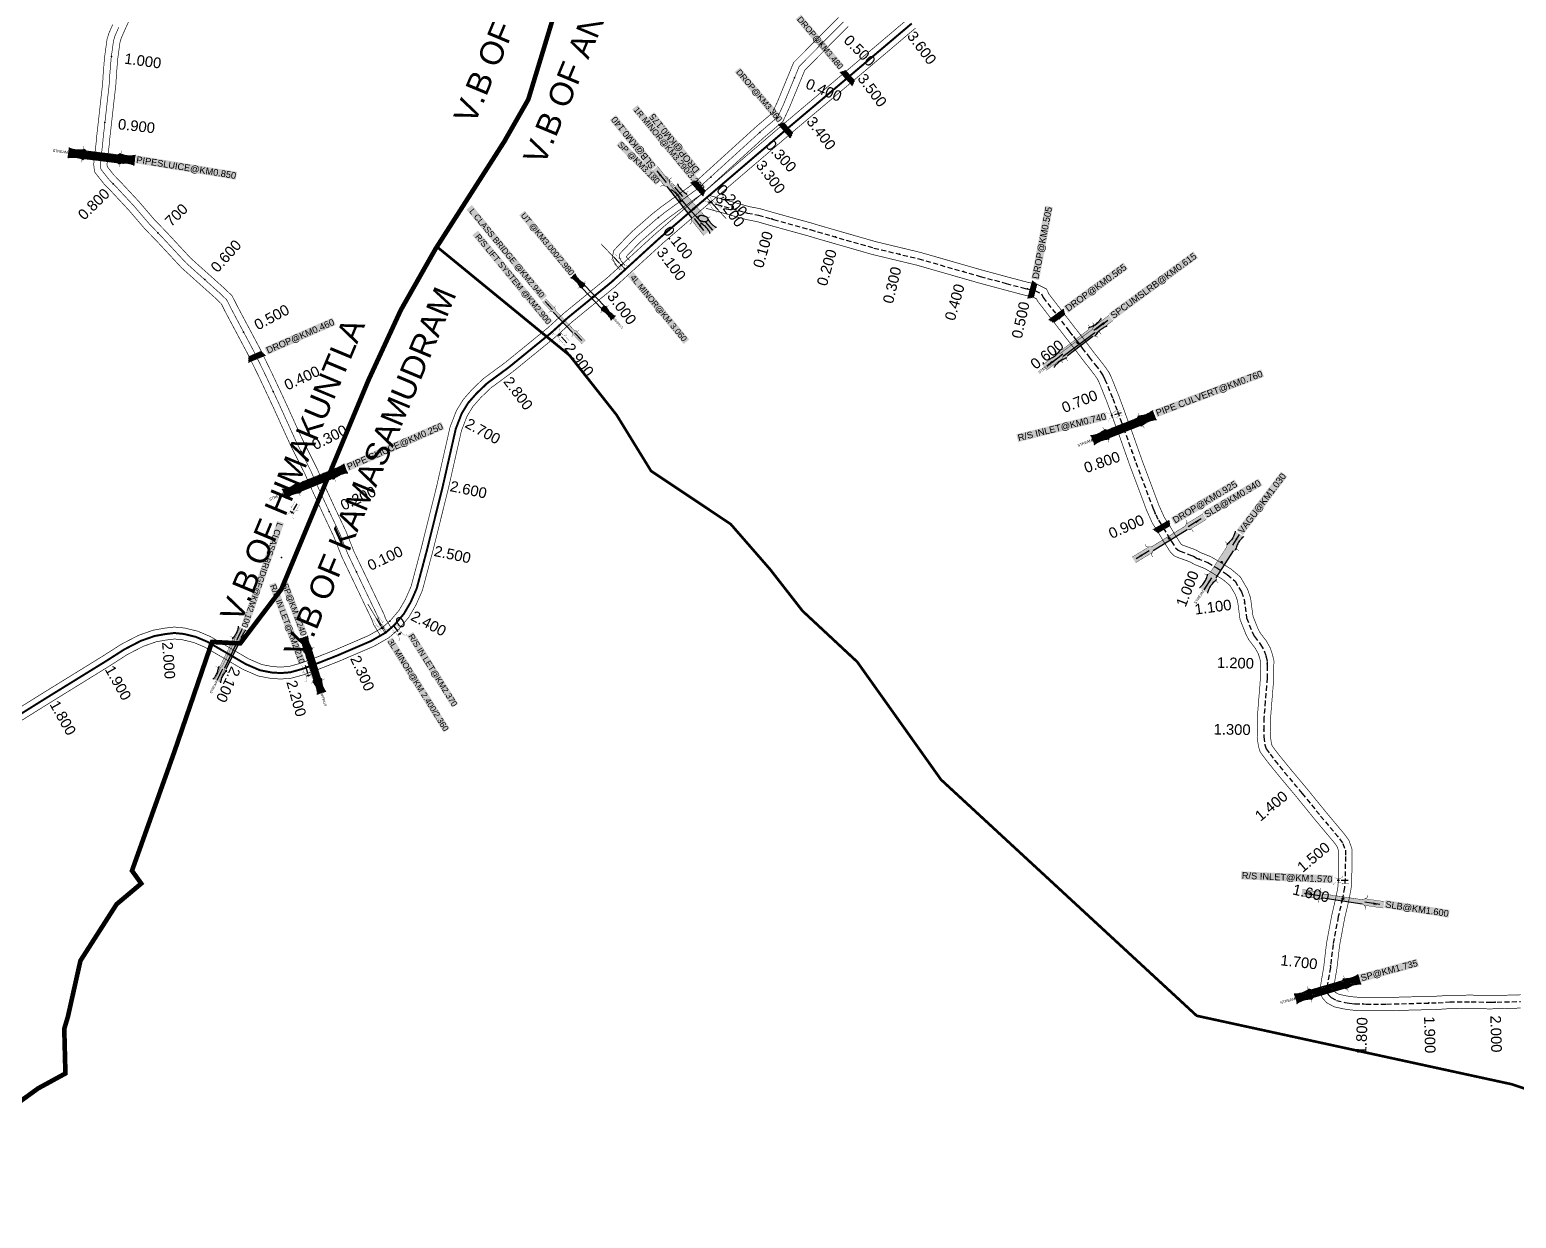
# Model space of a CAD drawing. Header units: inches. Extents: x 174104 to 230935, y 1583276 to 1631460.
# Drawn here: x 191611 to 193854, y 1611636 to 1613429 of the extents above; entities that cross this region are included whole.
import ezdxf
from ezdxf.enums import TextEntityAlignment as Align

# ---------------------------------------------------------------- set-up
doc = ezdxf.new("R2010")
doc.units = ezdxf.units.IN
doc.header["$LTSCALE"] = 15
doc.header["$MEASUREMENT"] = 0
doc.linetypes.add('ACAD_ISO02W100', pattern=[15, 12, -3])
doc.linetypes.add('HIDDEN2', pattern=[0.1875, 0.125, -0.0625])
for name, color, linetype in [('CANAL1', 7, 'Continuous'), ('CS', 134, 'Continuous'), ('CSMark', 72, 'Continuous'), ('STRUCTURE', 5, 'Continuous'), ('text2', 7, 'Continuous'), ('VB', 72, 'Continuous'), ('VILLAGE BOUNDRY', 5, 'Continuous')]:
    doc.layers.add(name, color=color, linetype=linetype)
doc.styles.get("Standard").update_dxf_attribs({"font": 'arial.ttf'})
doc.dimstyles.get("Standard").update_dxf_attribs({"dimtxt": 0.18, "dimasz": 0.18, "dimexe": 0.18, "dimexo": 0.0625, "dimgap": 0.09, "dimtad": 0, "dimtih": 1, "dimtoh": 1, "dimdec": 4, "dimzin": 0, "dimdsep": 46, "dimtxsty": 'Standard', "dimcen": 0.09, "dimadec": 0, "dimazin": 0, "dimtfac": 1, "dimtdec": 4, "dimtofl": 0, "dimtmove": 0, "dimatfit": 3, "dimfxl": 1, "dimtolj": 1, "dimtzin": 0, "dimarcsym": 0})

# ---------------------------------------------------------------- blocks, each defined once
blk = doc.blocks.new('DROP')
h = blk.add_hatch()
h.set_pattern_fill('ANSI31', color=1, scale=10, angle=45)
h.set_pattern_definition([(90, (-324.4107, -25.7687), (-1.25, 0), [])])
h.paths.add_polyline_path([(-9.9, -4.3), (-13.8, 4.1), (13.8, 4.1), (10.2, -4.3)])
at = {"layer": 'STRUCTURE', "color": 5, "const_width": 0.49}
blk.add_lwpolyline([(-9.9, -4.3), (-13.8, 4.1), (13.8, 4.1), (10.2, -4.3), (-9.9, -4.3)], dxfattribs=at)
at = {"layer": 'STRUCTURE', "color": 5}
blk.add_circle((0, 0), 1.33, dxfattribs=at)
blk = doc.blocks.new('OT')
at = {"layer": 'STRUCTURE', "color": 190}
for points, const_width in [([(769751.4, 1706595.8), (769729.4, 1706595.8)], 0.5), ([(769751.4, 1706579), (769729.4, 1706579)], 0.5), ([(769775.2, 1706601.8), (769775.2, 1706597.8), (769769.2, 1706593.8), (769761.8, 1706593.8), (769754.4, 1706593.8), (769748.4, 1706597.8), (769748.4, 1706601.8)], 0.5), ([(769748.4, 1706573), (769748.4, 1706577), (769754.4, 1706581), (769761.8, 1706581), (769761.8, 1706581), (769761.8, 1706581), (769769.2, 1706581), (769775.2, 1706577), (769775.2, 1706573)], 0.5), ([(769761.8, 1706593.8), (769761.8, 1706581)], 2.5)]:
    blk.add_lwpolyline(points, dxfattribs=dict(at, const_width=const_width))
at = {"layer": 'STRUCTURE', "color": 0}
blk.add_circle((769761.8, 1706587.4), 1.87, dxfattribs=at)
blk.add_leader([(769732.6, 1706587.4), (769753.8, 1706587.4)], dimstyle='Standard', override={"dimasz": 10, "dimgap": 0.09, "dimtad": 0}, dxfattribs=at)
blk = doc.blocks.new('SP')
at = {"layer": 'STRUCTURE'}
h = blk.add_hatch(dxfattribs=at)
h.set_pattern_fill('DASH', color=256, scale=8, style=0)
edge = h.paths.add_edge_path()
edge.add_spline(control_points=[(769825.7, 1706742.1), (769825.3, 1706741.8), (769823.8, 1706740.8), (769820.9, 1706740.3), (769817, 1706739.7), (769811.4, 1706738.9), (769804, 1706739.7), (769798.4, 1706741), (769795.6, 1706741.6)], knot_values=[0, 0, 0, 0, 1.613557, 5.24513, 8.624976, 13.470124, 22.190216, 30.746377, 30.746377, 30.746377, 30.746377], degree=3, periodic=0)
edge.add_line((769795.6, 1706741.6), (769792.6, 1706739.6))
edge.add_line((769792.6, 1706739.6), (769732.6, 1706739.6))
edge.add_line((769732.6, 1706739.6), (769729.6, 1706741.6))
edge.add_spline(control_points=[(769729.6, 1706741.6), (769726.9, 1706740.9), (769721.3, 1706739.5), (769713.9, 1706738.5), (769708.3, 1706739.1), (769704.4, 1706739.6), (769701.5, 1706740), (769700, 1706741), (769699.5, 1706741.3)], knot_values=[0, 0, 0, 0, 8.556161, 17.276253, 22.121402, 25.501247, 29.13282, 30.746377, 30.746377, 30.746377, 30.746377], degree=3, periodic=0)
edge.add_line((769699.5, 1706741.3), (769699.5, 1706722.1))
edge.add_spline(control_points=[(769699.5, 1706722.1), (769700, 1706722.4), (769701.4, 1706723.4), (769704.3, 1706724), (769708.2, 1706724.5), (769713.8, 1706725.3), (769721.2, 1706724.5), (769726.8, 1706723.3), (769729.6, 1706722.6)], knot_values=[0, 0, 0, 0, 1.613557, 5.24513, 8.624976, 13.470124, 22.190216, 30.746377, 30.746377, 30.746377, 30.746377], degree=3, periodic=0)
edge.add_line((769729.6, 1706722.6), (769732.6, 1706724.6))
edge.add_line((769732.6, 1706724.6), (769792.6, 1706724.6))
edge.add_line((769792.6, 1706724.6), (769795.6, 1706722.6))
edge.add_spline(control_points=[(769795.6, 1706722.6), (769798.4, 1706723.3), (769803.9, 1706724.8), (769811.3, 1706725.8), (769817, 1706725.1), (769820.9, 1706724.7), (769823.8, 1706724.2), (769825.2, 1706723.3), (769825.7, 1706723)], knot_values=[0, 0, 0, 0, 8.556161, 17.276253, 22.121402, 25.501247, 29.13282, 30.746377, 30.746377, 30.746377, 30.746377], degree=3, periodic=0)
edge.add_line((769825.7, 1706723), (769825.7, 1706742.1))
h.paths.add_polyline_path([(769764.2, 1706732.1, -1), (769761.1, 1706732.1, -1)], flags=0)
h.paths.add_polyline_path([(769761.1, 1706732.1, 1), (769764.2, 1706732.1, 1)], flags=16)
at = {"layer": 'STRUCTURE', "const_width": 0.628}
for points in [[(769726.6, 1706747.6), (769726.6, 1706743.6), (769732.6, 1706739.6), (769792.6, 1706739.6), (769798.6, 1706743.6), (769798.6, 1706747.6)], [(769726.6, 1706716.6), (769726.6, 1706720.6), (769732.6, 1706724.6), (769792.6, 1706724.6), (769798.6, 1706720.6), (769798.6, 1706716.6)]]:
    blk.add_lwpolyline(points, dxfattribs=at)
at = {"layer": 'STRUCTURE', "color": 3}
blk.add_lwpolyline([(769732.6, 1706724.6), (769792.6, 1706724.6)], dxfattribs=at)
blk.add_lwpolyline([(769732.6, 1706724.6), (769792.6, 1706724.6)], dxfattribs=at)
at = {"layer": 'STRUCTURE', "color": 0}
blk.add_circle((769762.6, 1706732.1), 1.55, dxfattribs=at)
at = {"layer": 'STRUCTURE'}
for points in [[(769699.5, 1706741.3), (769700.9, 1706740.5), (769704.4, 1706739.6), (769707.8, 1706739.2), (769712.6, 1706738.8), (769721.3, 1706739.7), (769729.6, 1706741.6)], [(769699.5, 1706722.1), (769700.9, 1706723), (769704.4, 1706724), (769707.7, 1706724.5), (769712.5, 1706725), (769721.2, 1706724.4), (769729.6, 1706722.6)], [(769825.7, 1706742.1), (769824.3, 1706741.3), (769820.8, 1706740.3), (769817.5, 1706739.8), (769812.7, 1706739.2), (769804, 1706739.9), (769795.6, 1706741.6)], [(769825.7, 1706723), (769824.3, 1706723.8), (769820.8, 1706724.7), (769817.4, 1706725.1), (769812.6, 1706725.5), (769803.9, 1706724.6), (769795.6, 1706722.6)]]:
    blk.add_spline(points, degree=3, dxfattribs=at)
at = {"layer": 'STRUCTURE', "color": 0}
blk.add_text('STREAM', height=5, dxfattribs=at).set_placement((769684.3, 1706732.1), align=Align.MIDDLE_CENTER)
for points in [[(769727.4, 1706732.1), (769700.8, 1706732.1)], [(769824.4, 1706732.1), (769800.5, 1706732.1)]]:
    blk.add_leader(points, dimstyle='Standard', override={"dimasz": 10, "dimgap": 0.09, "dimtad": 0}, dxfattribs=at)
blk = doc.blocks.new('SLB')
at = {"layer": 'STRUCTURE'}
h = blk.add_hatch(dxfattribs=at)
h.set_pattern_fill('DOTS', color=6, scale=20, angle=320.3722, style=0)
h.set_pattern_definition([(320.372247934, (-159.4327, -72.9564), (1.2786241598, 0.5641323054), [0, -1.25])])
h.paths.add_polyline_path([(769699.5, 1706871.1), (769699.5, 1706861.1), (769729.1, 1706861.1), (769732.1, 1706863.1), (769792.1, 1706863.1), (769795.1, 1706861.1), (769824.7, 1706861.1), (769824.7, 1706871.1), (769795.1, 1706871.1), (769792.1, 1706869.1), (769732.1, 1706869.1), (769729.1, 1706871.1)])
at = {"layer": 'STRUCTURE', "color": 6, "linetype": 'ACAD_ISO02W100', "ltscale": 0.5, "const_width": 0.5}
for points in [[(769699.5, 1706871.1), (769729.1, 1706871.1)], [(769795.1, 1706871.1), (769824.7, 1706871.1)], [(769699.5, 1706861.1), (769729.1, 1706861.1)], [(769795.1, 1706861.1), (769824.7, 1706861.1)]]:
    blk.add_lwpolyline(points, dxfattribs=at)
at = {"layer": 'STRUCTURE', "color": 6, "const_width": 0.628}
for points in [[(769726.1, 1706877.1), (769726.1, 1706873.1), (769732.1, 1706869.1), (769792.1, 1706869.1), (769798.1, 1706873.1), (769798.1, 1706877.1)], [(769726.1, 1706855.1), (769726.1, 1706859.1), (769732.1, 1706863.1), (769792.1, 1706863.1), (769798.1, 1706859.1), (769798.1, 1706855.1)]]:
    blk.add_lwpolyline(points, dxfattribs=at)
at = {"layer": 'STRUCTURE', "color": 6}
blk.add_lwpolyline([(769732.1, 1706863.1), (769792.1, 1706863.1)], dxfattribs=at)
blk.add_lwpolyline([(769732.1, 1706863.1), (769792.1, 1706863.1)], dxfattribs=at)
at = {"layer": 'STRUCTURE', "color": 0}
blk.add_circle((769762.1, 1706866.1), 1.24, dxfattribs=at)
for points in [[(769703.8, 1706866), (769726.7, 1706866)], [(769818.6, 1706865.8), (769795.7, 1706865.8)]]:
    blk.add_leader(points, dimstyle='Standard', override={"dimasz": 10, "dimgap": 0.09, "dimtad": 0}, dxfattribs=at)
blk = doc.blocks.new('UT')
at = {"layer": 'STRUCTURE'}
h = blk.add_hatch(dxfattribs=at)
h.set_pattern_fill('DASH', color=150, scale=8, angle=-39.6278, style=0)
h.set_pattern_definition([(320.372247933, (-4370.464, -6260.8811), (1.40800153113, 0.132407282), [1, -1])])
h.paths.add_polyline_path([(765163, 1700681.9), (765165.6, 1700680.6), (765167.2, 1700680.3), (765169.1, 1700680), (765172.4, 1700679.6), (765176.4, 1700679.3), (765179.5, 1700679.5), (765183.1, 1700679.9), (765187.7, 1700680.9), (765188.9, 1700681.2), (765193.1, 1700682.2), (765196.1, 1700680.2), (765196.1, 1700672.2), (765193.1, 1700670.2), (765190.5, 1700670.8), (765188.1, 1700671.3), (765185.5, 1700671.8), (765183.6, 1700672.1), (765181, 1700672.5), (765180.3, 1700672.5), (765178.5, 1700672.6), (765176.7, 1700672.6), (765174.6, 1700672.5), (765172.5, 1700672.3), (765170.4, 1700672), (765168.5, 1700671.7), (765166.1, 1700671.2), (765165, 1700670.8), (765163, 1700669.7)])
h.paths.add_polyline_path([(765259.1, 1700682.2), (765256.1, 1700680.2), (765256.1, 1700672.2), (765259.1, 1700670.2), (765261.9, 1700671), (765264.4, 1700671.6), (765266.4, 1700672), (765269.1, 1700672.5), (765272.7, 1700673), (765276.1, 1700673.1), (765278.6, 1700672.9), (765281.2, 1700672.7), (765283.9, 1700672.3), (765286.4, 1700671.9), (765288, 1700671.3), (765289.2, 1700670.6), (765289.1, 1700682.7), (765287.6, 1700681.8), (765285.7, 1700681.2), (765283, 1700680.7), (765281.2, 1700680.4), (765276.7, 1700679.9), (765272.7, 1700679.9), (765268.7, 1700680.3), (765264.8, 1700681), (765261.2, 1700681.7)])
at = {"layer": 'STRUCTURE', "color": 150, "const_width": 0.628}
for points in [[(765190.1, 1700688.2), (765190.1, 1700684.2), (765196.1, 1700680.2), (765256.1, 1700680.2), (765262.1, 1700684.2), (765262.1, 1700688.2)], [(765190.1, 1700664.2), (765190.1, 1700668.2), (765196.1, 1700672.2), (765256.1, 1700672.2), (765262.1, 1700668.2), (765262.1, 1700664.2)]]:
    blk.add_lwpolyline(points, dxfattribs=at)
at = {"layer": 'STRUCTURE', "color": 150}
for points in [[(765196.1, 1700680.2), (765256.1, 1700680.2)], [(765196.1, 1700672.2), (765256.1, 1700672.2)], [(765196.1, 1700672.2), (765256.1, 1700672.2)]]:
    blk.add_lwpolyline(points, dxfattribs=at)
at = {"layer": 'STRUCTURE', "color": 0}
blk.add_circle((765226.1, 1700676.2), 1.89, dxfattribs=at)
at = {"layer": 'STRUCTURE', "color": 150}
for points in [[(765163, 1700681.9), (765164.4, 1700681.1), (765167.9, 1700680.2), (765171.2, 1700679.8), (765176.1, 1700679.4), (765184.7, 1700680.3), (765193.1, 1700682.2)], [(765163, 1700669.7), (765164.3, 1700670.6), (765167.8, 1700671.6), (765171.2, 1700672.1), (765176, 1700672.6), (765184.7, 1700672), (765193.1, 1700670.2)], [(765289.1, 1700682.7), (765287.8, 1700681.9), (765284.3, 1700680.9), (765280.9, 1700680.4), (765276.1, 1700679.8), (765267.4, 1700680.5), (765259.1, 1700682.2)], [(765289.2, 1700670.6), (765287.8, 1700671.4), (765284.2, 1700672.3), (765280.9, 1700672.7), (765276.1, 1700673.1), (765267.4, 1700672.2), (765259.1, 1700670.2)]]:
    blk.add_spline(points, degree=3, dxfattribs=at)
at = {"layer": 'STRUCTURE', "color": 0}
blk.add_text('STREAM', height=5, dxfattribs=at).set_placement((765148.2, 1700675.8), align=Align.MIDDLE_CENTER)
for points in [[(765190.9, 1700676), (765164.2, 1700675.8)], [(765289.3, 1700676.7), (765265.4, 1700676.4)]]:
    blk.add_leader(points, dimstyle='Standard', override={"dimasz": 10, "dimgap": 0.09, "dimtad": 0}, dxfattribs=at)

msp = doc.modelspace()

# ---------------------------------------------------------------- linework, layer by layer
at = {"layer": 'CANAL1', "color": 200, "const_width": 1}
for points in [[(191553.60887, 1612380.50808), (191634.71263, 1612431.11435), (191721.63506, 1612484.75346), (191748.95689, 1612502.23636), (191774.80565, 1612515.61303), (191796.57946, 1612523.23307), (191813.88891, 1612526.37176), (191828.74045, 1612528.11605), (191844.59346, 1612526.55021), (191864.02029, 1612521.81957), (191882.69171, 1612513.92616), (191915.25416, 1612495.06219), (191940.61741, 1612480.19712), (191960.58313, 1612471.55858), (191976.6546, 1612468.4571), (191989.23043, 1612467.68093), (192001.84365, 1612468.63239), (192018.01865, 1612473.10851), (192035.21444, 1612479.29471), (192071.41674, 1612493.53828), (192121.76557, 1612515.16309), (192142.12113, 1612526.77531), (192154.81097, 1612537.92612), (192167.76082, 1612553.23405), (192177.35081, 1612569.6207), (192185.95303, 1612589.24045), (192200.85524, 1612645.14126), (192224.85482, 1612741.65172), (192244.77521, 1612829.74421), (192254.36853, 1612854.49308), (192264.77966, 1612871.49114), (192278.18704, 1612886.74007), (192294.92413, 1612902.74773), (192328.02839, 1612927.14618), (192391.46011, 1612978.83188), (192416.08016, 1613001.1882), (192482.27525, 1613055.2233), (192554.36823, 1613121.09987), (192608.72182, 1613167.92099), (192675.79259, 1613225.29606), (192747.52879, 1613286.66175), (192827.39567, 1613354.01083), (192935.68485, 1613445.67483)], [(192156.00559, 1612526.85917), (192147.67454, 1612540.32885), (192145.36335, 1612546.84311), (192099.95229, 1612641.74996), (192087.65161, 1612672.67813), (192071.72691, 1612706.34121), (192052.3833, 1612748.23017), (192043.91336, 1612767.61368), (192021.7862, 1612811.7097), (191995.97142, 1612868.52361), (191975.67313, 1612911.78435), (191957.43822, 1612949.08713), (191925.16397, 1613009.67645), (191915.79744, 1613028.04637), (191902.34334, 1613040.83473), (191853.54952, 1613084.53227), (191816.4648, 1613124.4579), (191799.02569, 1613142.35503), (191775.31682, 1613170.01377), (191746.88749, 1613200.54942), (191737.50721, 1613210.1203), (191727.56975, 1613222.75026), (191727.19703, 1613226.24237), (191728.73158, 1613240.27381), (191730.71757, 1613257.63778), (191730.99341, 1613261.95011), (191740.57775, 1613347.36926), (191741.31573, 1613360.72101), (191743.35187, 1613385.43186), (191746.82642, 1613410.86793), (191748.71898, 1613416.84832), (191754.0182, 1613428.94794), (191763.07794, 1613448.797)], [(192831.08813, 1613448.00428), (192763.20863, 1613379.75557), (192738.39436, 1613319.67805), (192730.83303, 1613303.50708), (192706.48687, 1613282.82508), (192612.73437, 1613197.61877), (192563.78021, 1613162.3238), (192549.32279, 1613150.92705), (192521.10142, 1613126.23727), (192515.30115, 1613120.81726), (192491.70736, 1613096.10974), (192489.65028, 1613085.09594), (192494.94076, 1613074.0629), (192501.45378, 1613067.24072)], [(191563.00113, 1612365.15192), (191644.20337, 1612415.81965), (191731.21294, 1612469.51254), (191757.96311, 1612486.62964), (191781.95035, 1612499.04297), (191801.18654, 1612505.77493), (191816.54709, 1612508.56024), (191828.90755, 1612510.01195), (191841.56454, 1612508.76179), (191858.34971, 1612504.67443), (191874.64429, 1612497.78584), (191906.19184, 1612479.50981), (191932.46259, 1612464.11288), (191955.24087, 1612454.25742), (191974.3854, 1612450.5629), (191989.35357, 1612449.63907), (192004.95035, 1612450.81561), (192023.47335, 1612455.94149), (192041.55756, 1612462.44729), (192078.26526, 1612476.88972), (192129.80243, 1612499.02491), (192152.62887, 1612512.04669), (192167.69303, 1612525.28388), (192182.50918, 1612542.79795), (192193.41519, 1612561.4333), (192202.99097, 1612583.27355), (192218.28676, 1612640.65074), (192242.36918, 1612737.49428), (192262.03879, 1612824.47779), (192270.56547, 1612846.47492), (192279.32034, 1612860.76886), (192291.19096, 1612874.26993), (192306.53187, 1612888.94227), (192339.05961, 1612912.91582), (192403.20389, 1612965.18212), (192427.82984, 1612987.5438), (192494.04675, 1613041.5967), (192566.31577, 1613107.63413), (192620.44618, 1613154.26301), (192687.49341, 1613211.61794), (192759.18121, 1613272.94225), (192839.01233, 1613340.26117), (192947.29915, 1613431.92317)], [(192138.99614, 1612516.33877), (192129.54053, 1612531.62665), (192126.86708, 1612539.16197), (192081.61863, 1612633.72898), (192069.3016, 1612664.69826), (192053.60822, 1612697.87236), (192034.13924, 1612740.0328), (192025.79937, 1612759.11864), (192003.73738, 1612803.08478), (191977.81349, 1612860.13882), (191957.63495, 1612903.14435), (191939.62285, 1612939.99133), (191907.42782, 1613000.43193), (191899.53582, 1613015.90998), (191888.77956, 1613026.13399), (191839.52164, 1613070.24715), (191801.97367, 1613110.67152), (191784.25617, 1613128.85435), (191760.39917, 1613156.6859), (191732.4243, 1613186.73342), (191722.46202, 1613196.89813), (191708.29343, 1613214.90562), (191707.08065, 1613226.26854), (191708.8555, 1613242.49732), (191710.79028, 1613259.41357), (191711.06475, 1613263.7045), (191720.63943, 1613349.03751), (191721.36111, 1613362.09435), (191723.4634, 1613387.60805), (191727.24208, 1613415.27048), (191729.97206, 1613423.89712), (191735.75993, 1613437.11244)], [(192845.62484, 1613434.25876), (192780.18196, 1613368.45992), (192756.70518, 1613311.6206), (192747.10386, 1613291.0868), (192719.69055, 1613267.79927), (192625.34861, 1613182.05725), (192575.82479, 1613146.35157), (192562.10637, 1613135.53737), (192534.51698, 1613111.40049), (192529.37225, 1613106.59304), (192510.83237, 1613087.178), (192511.60088, 1613085.57531), (192515.9199, 1613081.05128)], [(192636.30771, 1613179.26742), (192650.24469, 1613175.36812), (192696.01105, 1613162.49233), (192712.30976, 1613159.35436), (192735.54807, 1613152.67779), (192791.22188, 1613137.31993), (192802.26435, 1613133.94868), (192887.06025, 1613109.58313), (192954.52834, 1613093.36538), (193047.4674, 1613066.70678), (193086.52845, 1613056.17605), (193115.06475, 1613048.61751), (193130.69678, 1613045.1892), (193144.91893, 1613038.09665), (193148.49735, 1613030.40897), (193186.40749, 1612981.25653), (193196.91678, 1612967.80744), (193203.07443, 1612960.11733), (193206.7559, 1612954.99383), (193217.0451, 1612941.36546), (193226.39117, 1612929.57922), (193234.52049, 1612918.92095), (193239.13858, 1612912.1322), (193242.19091, 1612905.90788), (193254.07678, 1612876.56798), (193261.11729, 1612857.43845), (193266.25744, 1612843.05009), (193270.60502, 1612831.87653), (193288.89093, 1612779.95359), (193314.41137, 1612711.71962), (193322.37534, 1612694.0219), (193329.50366, 1612682.90398), (193339.08616, 1612666.73029), (193341.71802, 1612662.80598), (193347.28745, 1612654.03958), (193349.08017, 1612652.23321), (193350.18936, 1612651.72679), (193367.20233, 1612645.55985), (193371.07152, 1612643.89187), (193376.60489, 1612640.65737), (193392.56261, 1612634.31291), (193406.96246, 1612625.8951), (193423.56099, 1612615.3196), (193437.18485, 1612603.88509), (193448.10139, 1612585.28648), (193452.71307, 1612571.95815), (193456.3601, 1612544.53512), (193464.37014, 1612524.55347), (193467.27569, 1612519.21213), (193476.29739, 1612507.43864), (193482.52914, 1612496.35058), (193485.59356, 1612487.19648), (193487.98088, 1612477.33337), (193487.76095, 1612469.15066), (193487.58162, 1612450.87944), (193486.77729, 1612438.75355), (193484.85182, 1612415.5662), (193482.94647, 1612391.06841), (193482.92646, 1612377.34744), (193482.70204, 1612363.09837), (193484.19747, 1612352.36051), (193485.32147, 1612348.79565), (193490.12627, 1612342.26517), (193497.33069, 1612332.95664), (193511.85813, 1612315.16018), (193538.35273, 1612283.46797), (193566.12177, 1612249.29476), (193594.96663, 1612214.8864), (193601.1051, 1612206.28794), (193605.84196, 1612192.96524), (193605.86443, 1612181.90742), (193605.41905, 1612148.17779), (193604.45396, 1612133.65196), (193601.08908, 1612115.94607), (193594.84894, 1612089.26438), (193587.07097, 1612047.64717), (193583.04755, 1612013.05846), (193578.92527, 1611988.76332), (193578.01355, 1611982.70976), (193578.04538, 1611979.66974), (193578.22864, 1611979.27423), (193580.3834, 1611976.99625), (193585.88953, 1611973.99827), (193596.64369, 1611971.65195), (193603.31984, 1611970.60636), (193610.85123, 1611969.71674), (193627.14235, 1611969.14025), (193657.91551, 1611969.12934), (193735.24096, 1611971.17987), (193752.79036, 1611972.36138), (193785.85892, 1611972.73425), (193813.35591, 1611971.90676), (193860.20222, 1611973.18437)], [(192630.91902, 1613160.00705), (192644.84211, 1613156.11163), (192691.40412, 1613143.01199), (192707.64847, 1613139.88449), (192730.12732, 1613133.42612), (192785.64169, 1613118.11225), (192796.58233, 1613114.77208), (192881.95892, 1613090.23968), (192949.43153, 1613074.02084), (193042.10681, 1613047.4379), (193081.36494, 1613036.85403), (193110.3599, 1613029.17401), (193123.99022, 1613026.1847), (193129.73716, 1613023.31872), (193131.30325, 1613019.9542), (193170.60931, 1612968.99189), (193181.23067, 1612955.39938), (193187.13673, 1612948.02346), (193190.65185, 1612943.13148), (193201.22649, 1612929.12503), (193210.60309, 1612917.3003), (193218.2891, 1612907.22324), (193221.80525, 1612902.05438), (193223.92101, 1612897.73993), (193235.419, 1612869.35748), (193242.31516, 1612850.62015), (193247.51727, 1612836.05838), (193251.84851, 1612824.9268), (193270.09069, 1612773.12805), (193295.90632, 1612704.10481), (193304.74239, 1612684.4691), (193312.47672, 1612672.406), (193322.16441, 1612656.05477), (193324.96965, 1612651.87193), (193331.56698, 1612641.48758), (193337.45466, 1612635.55509), (193342.61598, 1612633.19862), (193359.82924, 1612626.95907), (193362.0327, 1612626.00917), (193367.81415, 1612622.62966), (193383.77165, 1612616.28529), (193396.53855, 1612608.82206), (193411.70807, 1612599.15703), (193421.68362, 1612590.78455), (193429.84924, 1612576.87271), (193433.15337, 1612567.32338), (193436.86467, 1612539.417), (193446.24182, 1612516.02499), (193450.45203, 1612508.28526), (193459.55827, 1612496.40144), (193464.16535, 1612488.20415), (193466.35626, 1612481.65939), (193467.91665, 1612475.21269), (193467.76358, 1612469.51751), (193467.58812, 1612451.64005), (193466.83214, 1612440.24307), (193464.91609, 1612417.16918), (193462.9476, 1612391.85956), (193462.92669, 1612377.51951), (193462.6802, 1612361.86921), (193464.61962, 1612347.94334), (193467.24513, 1612339.6163), (193474.16102, 1612330.21653), (193481.67324, 1612320.51028), (193496.43878, 1612302.42216), (193522.91906, 1612270.74708), (193550.69667, 1612236.56332), (193579.14054, 1612202.63329), (193583.19944, 1612196.94778), (193585.84897, 1612189.49583), (193585.86416, 1612182.01915), (193585.42781, 1612148.97331), (193584.57858, 1612136.19126), (193581.51906, 1612120.09219), (193575.27199, 1612093.38087), (193567.28463, 1612050.64328), (193563.24191, 1612015.88866), (193559.176, 1611991.92574), (193557.99786, 1611984.10325), (193558.09149, 1611975.16185), (193561.45491, 1611967.90293), (193568.03362, 1611960.94804), (193578.83488, 1611955.06695), (193592.9615, 1611951.98484), (193600.59851, 1611950.78876), (193609.32195, 1611949.75834), (193626.78504, 1611949.14038), (193658.1771, 1611949.12925), (193736.17817, 1611951.19769), (193753.57545, 1611952.36896), (193785.67079, 1611952.73086), (193813.32771, 1611951.89855), (193860.38385, 1611953.18189)]]:
    msp.add_lwpolyline(points, dxfattribs=at)
at = {"layer": 'CANAL1', "color": 3, "linetype": 'HIDDEN2', "ltscale": 4, "true_color": 0x00ff00, "const_width": 3}
msp.add_lwpolyline([(191558.305, 1612372.83), (191639.458, 1612423.467), (191726.424, 1612477.133), (191753.46, 1612494.433), (191778.378, 1612507.328), (191798.883, 1612514.504), (191815.218, 1612517.466), (191828.824, 1612519.064), (191843.079, 1612517.656), (191861.185, 1612513.247), (191878.668, 1612505.856), (191910.723, 1612487.286), (191936.54, 1612472.155), (191957.912, 1612462.908), (191975.52, 1612459.51), (191989.292, 1612458.66), (192003.397, 1612459.724), (192020.746, 1612464.525), (192038.386, 1612470.871), (192074.841, 1612485.214), (192125.784, 1612507.094), (192146.73497, 1612519.04588), (192147.375, 1612519.411), (192161.252, 1612531.605), (192175.135, 1612548.016), (192185.383, 1612565.527), (192194.472, 1612586.257), (192209.571, 1612642.896), (192233.612, 1612739.573), (192253.407, 1612827.111), (192262.467, 1612850.484), (192272.05, 1612866.13), (192284.689, 1612880.505), (192300.728, 1612895.845), (192333.544, 1612920.031), (192397.332, 1612972.007), (192416.51144, 1612989.42296), (192421.955, 1612994.366), (192488.161, 1613048.41), (192560.342, 1613114.367), (192614.584, 1613161.092), (192681.643, 1613218.457), (192753.355, 1613279.802), (192833.204, 1613347.136), (192941.492, 1613438.799)], dxfattribs=at)
at = {"layer": 'CANAL1', "color": 1, "linetype": 'HIDDEN2', "ltscale": 4, "const_width": 1}
for points in [[(192147.50087, 1612521.59897), (192138.60754, 1612535.97775), (192136.11522, 1612543.00254), (192090.78546, 1612637.73947), (192078.47661, 1612668.68819), (192062.66757, 1612702.10679), (192043.26127, 1612744.13148), (192034.85637, 1612763.36616), (192012.76179, 1612807.39724), (191986.89245, 1612864.33121), (191966.65404, 1612907.46435), (191948.53053, 1612944.53923), (191916.2959, 1613005.05419), (191907.66663, 1613021.97817), (191895.56145, 1613033.48436), (191846.53558, 1613077.38971), (191809.21924, 1613117.56471), (191791.64093, 1613135.60469), (191767.858, 1613163.34984), (191739.65589, 1613193.64142), (191729.98462, 1613203.50921), (191717.93159, 1613218.82794), (191717.13884, 1613226.25546), (191718.79354, 1613241.38557), (191720.75393, 1613258.52567), (191721.02908, 1613262.8273), (191730.60859, 1613348.20338), (191731.33842, 1613361.40768), (191733.40763, 1613386.51995), (191737.03425, 1613413.0692), (191739.34552, 1613420.37272), (191744.88907, 1613433.03019)], [(192838.35648, 1613441.13152), (192771.69529, 1613374.10774), (192747.54977, 1613315.64932), (192738.96844, 1613297.29694), (192713.08871, 1613275.31217), (192619.04149, 1613189.83801), (192569.8025, 1613154.33768), (192555.71458, 1613143.23221), (192527.8092, 1613118.81888), (192522.3367, 1613113.70515), (192500.9918, 1613091.35267), (192500.08035, 1613086.47268), (192503.27082, 1613079.81911), (192508.68684, 1613074.146)], [(192632.09677, 1613176.07314), (192661.59846, 1613144.06646)], [(192146.73497, 1612519.04588), (192120.60654, 1612562.93756)]]:
    msp.add_lwpolyline(points, dxfattribs=at)
at = {"layer": 'CANAL1', "color": 1, "linetype": 'HIDDEN2', "ltscale": 4}
msp.add_lwpolyline([(192633.61336, 1613169.63724), (192647.5434, 1613165.73988), (192693.70759, 1613152.75216), (192709.97911, 1613149.61942), (192732.83769, 1613143.05195), (192788.43179, 1613127.71609), (192799.42334, 1613124.36038), (192884.50959, 1613099.9114), (192951.97993, 1613083.69311), (193044.7871, 1613057.07234), (193083.9467, 1613046.51504), (193112.71233, 1613038.89576), (193127.3435, 1613035.68695), (193137.32804, 1613030.70768), (193139.9003, 1613025.18158), (193178.5084, 1612975.12421), (193189.07373, 1612961.60341), (193195.10558, 1612954.0704), (193198.70387, 1612949.06266), (193209.1358, 1612935.24524), (193218.49713, 1612923.43976), (193226.4048, 1612913.0721), (193230.47192, 1612907.09329), (193233.05596, 1612901.82391), (193244.74789, 1612872.96273), (193251.71622, 1612854.0293), (193256.88736, 1612839.55423), (193261.22677, 1612828.40167), (193279.49081, 1612776.54082), (193305.15884, 1612707.91221), (193313.55886, 1612689.2455), (193320.99019, 1612677.65499), (193330.62528, 1612661.39253), (193333.34384, 1612657.33895), (193339.42721, 1612647.76358), (193343.26742, 1612643.89415), (193346.40267, 1612642.4627), (193363.51579, 1612636.25946), (193366.55211, 1612634.95052), (193372.20952, 1612631.64351), (193388.16713, 1612625.2991), (193401.7505, 1612617.35858), (193417.63453, 1612607.23832), (193429.43423, 1612597.33482), (193438.97531, 1612581.0796), (193442.93322, 1612569.64077), (193446.61238, 1612541.97606), (193455.30598, 1612520.28923), (193458.86386, 1612513.74869), (193467.92783, 1612501.92004), (193473.34725, 1612492.27736), (193475.97491, 1612484.42794), (193477.94876, 1612476.27303), (193477.76226, 1612469.33409), (193477.58487, 1612451.25975), (193476.80472, 1612439.49831), (193474.88395, 1612416.36769), (193472.94704, 1612391.46399), (193472.92658, 1612377.43347), (193472.69112, 1612362.48379), (193474.40854, 1612350.15192), (193476.2833, 1612344.20598), (193482.14365, 1612336.24085), (193489.50196, 1612326.73346), (193504.14846, 1612308.79117), (193530.63589, 1612277.10752), (193558.40922, 1612242.92904), (193587.05358, 1612208.75985), (193592.15227, 1612201.61786), (193595.84547, 1612191.23053), (193595.86429, 1612181.96329), (193595.42343, 1612148.57555), (193594.51627, 1612134.92161), (193591.30407, 1612118.01913), (193585.06046, 1612091.32263), (193577.1778, 1612049.14523), (193573.14473, 1612014.47356), (193569.05064, 1611990.34453), (193568.0057, 1611983.4065), (193568.06843, 1611977.41579), (193569.84177, 1611973.58858), (193574.20851, 1611968.97215), (193582.36221, 1611964.53261), (193594.8026, 1611961.8184), (193601.95918, 1611960.69756), (193610.08659, 1611959.73754), (193626.96369, 1611959.14031), (193658.04631, 1611959.12929), (193735.70957, 1611961.18878), (193753.18291, 1611962.36517), (193785.76486, 1611962.73255), (193813.34181, 1611961.90266), (193860.29304, 1611963.18313)], dxfattribs=at)
at = {"layer": 'CANAL1', "color": 1, "linetype": 'HIDDEN2', "ltscale": 4, "const_width": 1, "elevation": 89}
msp.add_lwpolyline([(192508, 1613069), (192472.49839, 1613106.3966)], dxfattribs=at)
at = {"layer": 'CS'}
for p in [(191733.73619, 1613388.92522), (192764.49824, 1613356.68306), (191724.01306, 1613289.42168), (192712.0622, 1613274.37924), (191736.63033, 1613196.72846), (192638.05907, 1613207.122), (192559.12237, 1613145.91856), (192730.17058, 1613143.81824), (191804.02587, 1613122.89448), (192826.39404, 1613116.61053), (192922.94753, 1613090.67182), (193019.40174, 1613064.35387), (191874.63948, 1613052.22113), (193115.9119, 1613038.19405), (191933.32244, 1612973.08979), (193183.328, 1612968.95642), (191977.8613, 1612883.57888), (193239.18836, 1612886.68625), (192020.02892, 1612792.91497), (193273.74319, 1612792.86123), (192062.52492, 1612702.41569), (193309.02671, 1612699.31695), (193375.08979, 1612630.49838), (192103.46801, 1612611.23357), (193443.59254, 1612564.68313), (193477.85065, 1612472.62271), (193472.85369, 1612372.80602), (193520.77251, 1612288.90587), (193584.48028, 1612211.82948), (193590.70107, 1612115.4408), (193573.44307, 1612017.03839), (193621.99845, 1611959.31602), (193721.97287, 1611960.82451), (193821.91074, 1611962.13635)]:
    msp.add_point(p, dxfattribs=at)
at = {"layer": 'STRUCTURE', "color": 2}
for p in [(191719, 1613238, 100), (191950, 1612935, 100), (192038, 1612745, 100), (191990.5688, 1612633.22437)]:
    msp.add_point(p, dxfattribs=at)
at = {"layer": 'text2', "color": 2, "linetype": 'Continuous'}
for p in [(192845.5235, 1613357.56414, 2), (192752.1764, 1613278.79379, 1), (192612.56013, 1613159.3486, 2), (192640, 1613168, 91), (192508, 1613069, 89), (192460.77294, 1613026.05311, 1), (192416.51144, 1612989.42296, 2), (192410, 1612969, 86), (192143, 1612526, 84), (192154, 1612537, 85), (191912.05457, 1612486.50558, 1), (192037.44827, 1612470.53365, 1), (192031, 1612455, 82)]:
    msp.add_point(p, dxfattribs=at)
at = {"layer": 'text2', "color": 2}
for p in [(192858.23897, 1613368.32745), (192781.65307, 1613303.66482), (192705.31686, 1613238.70846), (192629.15017, 1613173.5525), (192478.92074, 1613040.86717), (192402.19014, 1612976.41845), (192324.37654, 1612913.27441), (192258.4288, 1612840.06624), (192234.36404, 1612742.8987), (192210.24622, 1612645.61127), (192177.20905, 1612551.55997), (191816.349, 1612517.59883), (191909.58624, 1612487.94455), (192097.0238, 1612494.74151), (191725.90119, 1612476.81038), (192003.22963, 1612459.71137), (191640.60195, 1612424.17292)]:
    msp.add_point(p, dxfattribs=at)
at = {"layer": 'text2', "color": 3}
msp.add_point((192553.34935, 1613107.97731), dxfattribs=at)
at = {"layer": 'VILLAGE BOUNDRY', "linetype": 'HIDDEN2', "ltscale": 20}
for points, const_width in [([(192409.12752, 1613476.18717), (192362.83664, 1613324.08481), (192326.92162, 1613261.13928), (192222.67932, 1613098.30542), (192170.51012, 1613006.36802), (192121.49157, 1612900.20148), (191990.23274, 1612585.12001), (191928.1774, 1612503.32894), (191885.61585, 1612505.56583), (191829.07356, 1612340.70573), (191764.86969, 1612160.46816), (191778.80826, 1612141.08789), (191741.64628, 1612109.87134), (191687.06121, 1612024.64245), (191668.15317, 1611940.19568), (191662.67736, 1611921.96752), (191664.39346, 1611854.4916), (191623.27943, 1611832.03287), (191555.12117, 1611782.74459)], 7), ([(192224.97613, 1613101.8932), (192425.08738, 1612938.05644), (192496.07502, 1612848.11117), (192548.04045, 1612763.64057), (192668.33267, 1612683.31163), (192727.80384, 1612615.07967), (192776.57871, 1612552.47035), (192859.21718, 1612475.49504), (192985.57236, 1612297.86931), (193371.43121, 1611941.57062), (193846.96191, 1611838.20631), (193930.36826, 1611810.30537), (194142.32871, 1611735.76883), (194383.05145, 1611637.10017), (194549.16875, 1611566.02593)], 4)]:
    msp.add_lwpolyline(points, dxfattribs=dict(at, const_width=const_width))

# ---------------------------------------------------------------- block references
for p, rotation in [((192620.27442, 1613191.10606), 131.9109789628121), ((193123.67931, 1613036.49055), 74.855202073962), ((193161.79667, 1612996.79182), 35.81634639485225), ((191952.21471, 1612936.30795), 202.3831150272601), ((193320.09523, 1612679.05085), 30.38717076630912)]:
    msp.add_blockref('DROP', p, dxfattribs=dict(rotation=rotation))
at = {"layer": 'STRUCTURE', "color": 0}
for name, p, xscale, yscale, zscale, rotation in [('SP', (-585002.22098, 332533.31895, 100), 0.7999999999999994, 0.7999999999999994, 0.7999999999999994, 353.0401575520071), ('SP', (-1060250.97494, 1228435.04391, 2), 0.7, 0.7, 0.7, 311.3465765173803), ('OT', (1186589.74809, 1946666.23165), 0.5599999999999999, 0.5599999999999999, 0.5599999999999999, 132.8258609186911), ('OT', (-797579.7048, 1268261.35546), 0.5599999999999999, 0.5599999999999999, 0.5599999999999999, 313.4794347009797), ('UT', (1426526.72914, 2038746.35913, 1), 0.6999999999999998, 0.6999999999999998, 0.6999999999999998, 133.2586412713316), ('SLB', (-1046702.72845, 1185804.45253, 2), 0.7, 0.7, 0.7, 313.2959881826777), ('SP', (534643.85948, 154563.77226, 80), 0.8, 0.8, 0.8, 37.45335004565811), ('OT', (1186361.5474, 1946465.78071, 86), 0.5599999999999999, 0.5599999999999999, 0.5599999999999999, 132.8258609186911), ('SP', (122983.21327, 116646.78625, 80), 0.8, 0.8, 0.8, 21.58682479171691), ('OT', (334285.12661, 2538239.50702), 0.4999999999999997, 0.4999999999999997, 0.4999999999999997, 195.611989296563), ('SP', (130628.44981, 116175.90258, -100), 0.7999999999999997, 0.7999999999999997, 0.7999999999999997, 21.92627481028783), ('OT', (-360215.9069, 2368541.08845), 0.4999999999999998, 0.4999999999999998, 0.4999999999999998, 240.4300433709902), ('SP', (1008275.18754, 355847.07031, 80), 0.8, 0.8, 0.8, 57.23454742744194), ('OT', (-849503.1711, 1493636.71735), 0.5599999999999999, 0.5599999999999999, 0.5599999999999999, 300.7892886001434), ('SP', (1030241.89196, 605072.53314, 1), 0.7000000000000001, 0.7000000000000001, 0.7000000000000001, 64.04199253704856), ('SLB', (1031610.15616, 606101.59522, 1), 0.7000000000000001, 0.7000000000000001, 0.7000000000000001, 64.11504380644652), ('OT', (-829031.79531, 1375221.85872, 85), 0.5599999999999999, 0.5599999999999999, 0.5599999999999999, 307.3595564924466), ('SP', (1494129.35172, 1463351.44333, 1), 0.7, 0.7, 0.7, 107.7429066868953), ('OT', (-849233.21435, 1734637.91494, 82), 0.5599999999999999, 0.5599999999999999, 0.5599999999999999, 287.5853725232112), ('OT', (589979.29766, 2460152.52943), 0.5000000000181063, 0.5000000000181063, 0.5000000000181063, 179.2245378336912), ('SP', (-13262.22053, 128499.26492, 80), 0.8000000000000004, 0.8000000000000004, 0.8000000000000004, 16.33894284554745)]:
    msp.add_blockref(name, p, dxfattribs=dict(at, xscale=xscale, yscale=yscale, zscale=zscale, rotation=rotation))
for p, rotation in [((-1623457.3421, 1157224.32422), 308.3680713995798), ((597549.92248, -215271.69454, 100), 36.74601306140968), ((428419.8599, -244932.74773, 100), 31.48719567509719), ((-816039.18049, 35231.71101, 100), 351.6442426488853)]:
    msp.add_blockref('SLB', p, dxfattribs=dict(at, rotation=rotation))
at = {"layer": 'text2', "color": 2, "linetype": 'Continuous'}
for p, rotation in [((192845.5235, 1613357.56414, 2), 131.4942334663593), ((192752.1764, 1613278.79379, 1), 131.2704870566877)]:
    msp.add_blockref('DROP', p, dxfattribs=dict(at, rotation=rotation))

# ---------------------------------------------------------------- texts
at = {"layer": 'CSMark', "color": 1}
for s, rotation, p in [('0.500', 315.15540029, (192843.09984, 1613417.53938)), ('3.600', 307.08500103, (192939.88408, 1613424.43863)), ('1.000', 352.22156467, (191753.55217, 1613386.21836)), ('0.400', 337.55753426, (192782.98351, 1613349.04795)), ('3.500', 307.08500103, (192865.08534, 1613360.41235)), ('0.900', 353.59798032, (191743.88834, 1613287.1916)), ('3.400', 307.08500103, (192788.03161, 1613295.51706)), ('0.300', 312.26591358, (192725.51365, 1613259.57861)), ('3.300', 307.08500103, (192711.75486, 1613229.6062)), ('0.800', 44.42374962, (191687.16006, 1613146.67657)), ('3.200', 307.08500103, (192650.53734, 1613179.24411)), ('0.200', 312.26591358, (192651.51051, 1613192.32137)), ('700', 44.25738885, (191818.35011, 1613136.85213)), ('0.100', 308.24862725, (192571.50388, 1613130.21193)), ('0.600', 48.1538157, (191887.98214, 1613067.1199)), ('3.100', 307.08500103, (192561.89711, 1613098.28276)), ('3.000', 307.08500103, (192487.21889, 1613031.84874)), ('0.500', 28.04298603, (191950.97435, 1612982.49247)), ('2.900', 307.08500103, (192422.98754, 1612953.5973, 2)), ('0.400', 25.13634739, (191995.96729, 1612892.07435)), ('2.800', 307.08500103, (192330.90886, 1612903.01643)), ('2.700', 331.05886881, (192269.92338, 1612837.20798)), ('0.300', 26.64727216, (192037.90461, 1612801.8849)), ('2.600', 348.11270091, (192245.28065, 1612741.19036)), ('0.200', 24.78669517, (192080.68242, 1612710.80052)), ('0.100', 25.57019666, (192121.50916, 1612619.8659)), ('2.500', 348.11270091, (192221.10934, 1612643.35732)), ('2.400', 332.26370723, (192187.79842, 1612546.51894)), ('0', 31.73693118, (192164.51031, 1612532.11937)), ('2.000', 274.15701274, (191818.23681, 1612505.5559)), ('2.300', 294.3742785, (192101.09663, 1612483.89006)), ('1.900', 299.40589008, (191730.32428, 1612468.2616)), ('2.100', 244.90548954, (191922.05514, 1612466.45813)), ('2.200', 285.82544762, (192005.31115, 1612447.31483)), ('1.800', 299.40589008, (191646.99969, 1612415.47643)), ('2.000', 271.56220779, (193822.45598, 1611942.14379)), ('1.900', 271.51901925, (193722.50304, 1611940.83153))]:
    msp.add_text(s, height=16, rotation=rotation, dxfattribs=at).set_placement(p, align=Align.MIDDLE_LEFT)
for s, rotation, p in [('0', 74.36938456, (192628.22467, 1613150.37686)), ('0.100', 73.97017267, (192724.64783, 1613124.59588)), ('0.200', 73.96833982, (192820.87067, 1613097.38834)), ('0.300', 76.48386836, (192918.27315, 1613071.22574)), ('0.400', 73.99501198, (193013.88732, 1613045.12912)), ('0.500', 77.63009699, (193111.62745, 1613018.65836)), ('0.600', 38.00452406, (193167.56875, 1612956.64194)), ('0.700', 22.05332188, (193220.65167, 1612879.17687)), ('0.800', 19.40093844, (193254.87884, 1612786.21769)), ('0.900', 24.22774898, (193290.78828, 1612691.10965)), ('1.000', 68.31826664, (193367.70078, 1612611.91337)), ('1.100', 7.57538035, (193423.7671, 1612562.04652)), ('1.200', 358.4604089, (193457.85787, 1612473.16006)), ('1.300', 359.09768412, (193452.85617, 1612373.12098)), ('1.400', 39.89552085, (193505.4282, 1612276.07808)), ('1.500', 39.97342276, (193569.15343, 1612198.98084)), ('1.600', 346.83662435, (193571.22657, 1612119.99537)), ('1.700', 353.36506744, (193553.57702, 1612019.34924)), ('1.800', 87.97331774, (193621.29115, 1611939.32853))]:
    msp.add_text(s, height=16, rotation=rotation, dxfattribs=at).set_placement(p, align=Align.MIDDLE_RIGHT)
at = {"layer": 'STRUCTURE', "color": 5, "attachment_point": 1, "bg_fill": 1, "box_fill_scale": 1.1, "bg_fill_color": 7, "bg_fill_true_color": 16777215, "bg_fill_transparency": 0}
for s, insert, char_height, width, rotation in [('\\pi0.52999;DROP@KM3.480', (192774.2989, 1613450.89435), 9, 98.8996862, 310.2470537), ('\\pi0.52999;DROP@KM3.360', (192682.3946, 1613371.17787), 9, 98.8996862, 310.13981916), ('\\pi0.77863;1R MINOR@KM3.290/3.200', (192527.59741, 1613314.48494), 9, 159.1002319, 309.57870492), ('SLB@KM0.140', (192547.64549, 1613218.35438), 10, 96.041337, 128.99898526), ('DROP@KM0.175', (192614.14622, 1613211.75347), 10, 109.9976808, 128.99898526), ('\\pi0.3274;SP @KM3.180', (192503.38849, 1613261.45834), 9, 82.8396589, 314.84904595), ('PIPESLUICE@KM0.850', (191772.39397, 1613238.6329, 100), 10, 151.8257844, 350.6724552), ('\\pi3.78136;L CLASS BRIDGE @KM2.940', (192277.67919, 1613163.54503), 9, 176.0333972, 309.57870492), ('\\pi0.56376;UT @KM3.000/2.980', (192357.38487, 1613154.97792), 9, 117.8328377, 309.57870492), ('DROP@KM0.505', (193122.99528, 1613054.48757, 100), 10, 109.9976808, 79.29858631), ('\\pi0.045; R/S LIFT SYSTEM @KM2.900', (192286.72925, 1613125.0186), 9, 175.0497544, 309.57870492), ('SPCUMSLRB@KM0.615', (193239.88238, 1613000.79441, 100), 10, 156.5802183, 36.24731126), ('\\pi2.53122;4L MINOR@KM 3.060', (192521.36895, 1613062.58533), 9, 130.2643421, 309.57870492), ('DROP@KM0.565', (193171.81253, 1613011.55126, 100), 10, 109.9976808, 36.24731126), ('DROP@KM0.460', (191966.20001, 1612949.49133, 100), 10, 109.8885402, 23.6037072), ('PIPE CULVERT@KM0.760', (193308.62936, 1612855.31829), 10, 170.5570259, 20.69201272), ('PIPE SLIUCE@KM0.250', (192088.10496, 1612773.98512, 100), 10, 155.7070941, 23.6037072), ('R/S INLET@KM0.740', (193100.44156, 1612818.17355), 10, 136.3960437, 13.95261201), ('DROP@KM0.925', (193333.84, 1612692.65304), 10, 109.9976808, 30.91871593), ('SLB@KM0.940', (193381.64756, 1612701.3708), 10, 96.041337, 30.91871593), ('VAGU@KM1.030', (193432.97363, 1612674.19514), 10, 109.1177353, 52.8475497), ('\\pi0.50544;L CLASS BRIDGE@KM2.100', (191993.00568, 1612684.07171), 9, 165.9883629, 250.99572131), ('\\pi0.5392;R/S IN LET@KM2.210', (191981.32988, 1612594.1997), 9, 126.1513915, 290.58298572), ('\\pi0.3274;SP@KM 2.240', (191999.44784, 1612595.40065), 9, 82.8396589, 290.58298572), ('\\pi0.30898;3L MINOR@KM 2.400/2.360', (192157.74218, 1612511.14572), 9, 160.4078718, 302.10685599), ('\\pi0.5392;R/S IN LET@KM2.370', (192188.81209, 1612519.44795), 9, 126.1513915, 302.10685599), ('R/S INLET@KM1.570', (193439.76129, 1612158.33379), 10, 136.2869031, 357.56516054), ('SLB@KM1.600', (193657.04015, 1612115.03563), 10, 96.041337, 351.35323767), ('SP@KM1.735', (193617.69948, 1612003.27945), 10, 88.2582538, 15.15359464)]:
    msp.add_mtext(s, dxfattribs=dict(at, insert=insert, char_height=char_height, width=width, rotation=rotation))
at = {"layer": 'VB', "color": 1}
for s, p in [('V.B OF ANKALAMMAGUDUR', (192370.32901, 1613229.76267)), ('V.B OF HIMAKUNTLA', (192265.24659, 1613291.54715)), ('V.B OF KAMASAMUDRAM', (192009.24181, 1612486.16693)), ('V.B OF HIMAKUNTLA', (191912.86793, 1612539.68324))]:
    msp.add_text(s, height=35, rotation=67.38402433, dxfattribs=at).set_placement(p, align=Align.MIDDLE_LEFT)

doc.saveas('drawing.dxf')
